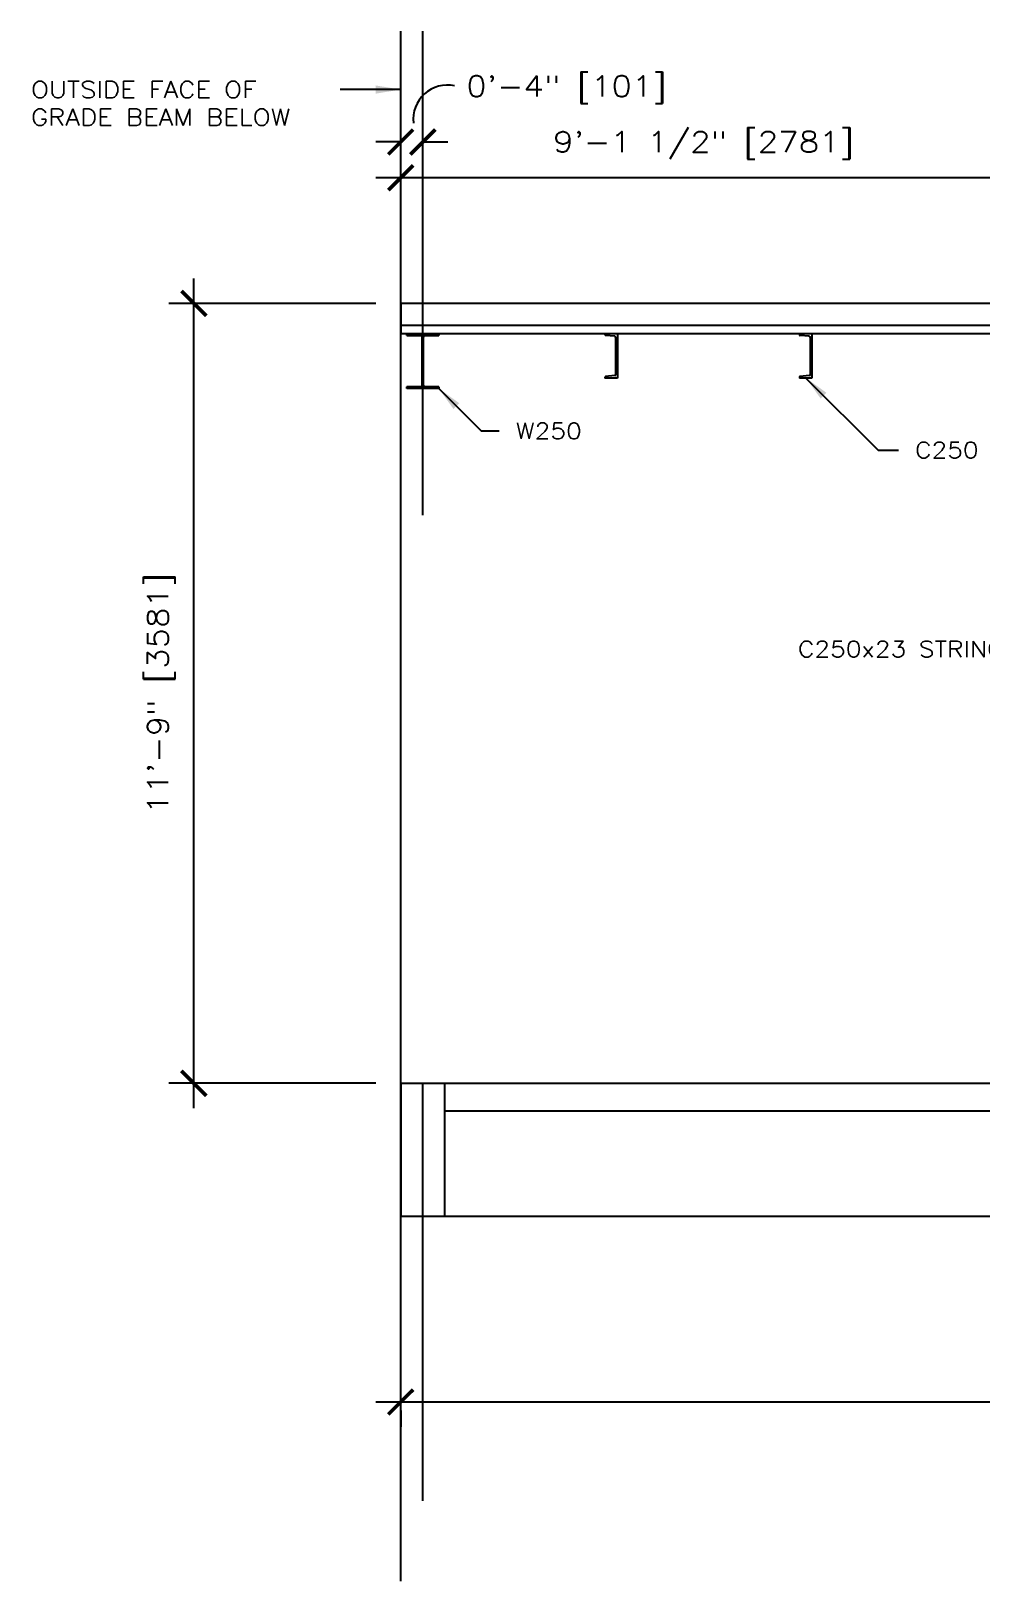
# Model space of a CAD drawing. Header units: inches. Extents: x -63 to 660, y -90 to 205.
# Drawn here: x 219.2 to 390.9, y -90 to 190.3 of the extents above; entities that cross this region are included whole.
import ezdxf

# ---------------------------------------------------------------- set-up
doc = ezdxf.new("R2010")
doc.units = ezdxf.units.IN
doc.header["$MEASUREMENT"] = 0
doc.layers.get('0').update_dxf_attribs({"linetype": 'CONTINUOUS', "plot": 0})
doc.layers.get('DEFPOINTS').update_dxf_attribs({"linetype": 'CONTINUOUS'})
for name, color, linetype in [('LAYER11A', 11, 'CONTINUOUS'), ('ST_ANNOT_48', 5, 'CONTINUOUS'), ('ST_DIM_48', 5, 'CONTINUOUS'), ('Struc_Section_Conc', 71, 'CONTINUOUS'), ('Struc_Section_Dim', 5, 'CONTINUOUS'), ('Struc_Section_Steel', 11, 'CONTINUOUS')]:
    doc.layers.add(name, color=color, linetype=linetype)
doc.styles.add('ROMANS-115', font='romans.shx', dxfattribs={"width": 1.15})
doc.dimstyles.new('48-ROMANS-115', dxfattribs={"dimscale": 48, "dimtxt": 0.078125, "dimasz": 0.09375, "dimexe": 0.09375, "dimexo": 0.09375, "dimgap": 0.0625, "dimtad": 1, "dimdec": 4, "dimzin": 1, "dimdsep": 46, "dimlunit": 4, "dimtxsty": 'ROMANS-115', "dimblk": 'ARCHTICK', "dimcen": 0.0625, "dimdle": 0.09375, "dimclrd": 256, "dimclre": 256, "dimclrt": 256, "dimadec": 0, "dimazin": 0, "dimtfac": 1, "dimtdec": 4, "dimtofl": 0, "dimtmove": 2, "dimatfit": 0, "dimfxl": 1, "dimtfillclr": 256, "dimfrac": 2, "dimtolj": 1, "dimtzin": 0, "dimarcsym": 0})

# ---------------------------------------------------------------- blocks, each defined once
blk = doc.blocks.new('W250x33')
at = {"layer": 'Struc_Section_Steel', "ltscale": 2}
h = blk.add_hatch(dxfattribs=at)
h.set_pattern_fill('STEEL', color=251, scale=5, style=0)
h.set_pattern_definition([(45, (-104.86703, 26.1269), (-0.4419417, 0.4419417), []), (45, (-104.86703, 26.4394), (-0.4419417, 0.4419417), [])])
h.paths.add_polyline_path([(2.88, 9.56), (2.88, 9.88), (-2.87, 9.88), (-2.87, 9.56), (-0.37, 9.56, -0.414214), (-0.12, 9.31), (-0.12, 0.56, -0.414214), (-0.37, 0.31), (-2.87, 0.31), (-2.87, 0), (2.88, 0), (2.88, 0.31), (0.38, 0.31, -0.414214), (0.13, 0.56), (0.13, 9.31, -0.414214), (0.38, 9.56)])
at = {"layer": 'Struc_Section_Steel'}
for p, q in [((-2.87, 9.88), (2.88, 9.88)), ((-2.87, 9.56), (-2.87, 9.88)), ((-2.87, 9.56), (-0.37, 9.56)), ((-0.12, 0.56), (-0.12, 9.31)), ((0.13, 0.56), (0.13, 9.31)), ((0.38, 9.56), (2.88, 9.56)), ((2.88, 9.88), (2.88, 9.56)), ((-2.87, 0), (-2.87, 0.31)), ((-0.37, 0.31), (-2.87, 0.31)), ((2.88, 0), (-2.87, 0)), ((2.88, 0.31), (0.38, 0.31)), ((2.88, 0.31), (2.88, 0))]:
    blk.add_line(p, q, dxfattribs=at)
for centre, start, end in [((-0.37, 9.31), 0, 90), ((0.38, 9.31), 90, 180), ((-0.37, 0.56), 270, 0), ((0.38, 0.56), 180, 270)]:
    blk.add_arc(centre, 0.25, start, end, dxfattribs=at)
blk = doc.blocks.new('_ArchTick')
at = {"color": 0, "linetype": 'ByBlock', "const_width": 0.15}
blk.add_lwpolyline([(-0.5, -0.5), (0.5, 0.5)], dxfattribs=at)
blk = doc.blocks.new('*D17')
at = {"layer": 'DEFPOINTS', "color": 0}
for p in [(286, 169.15), (289.99, 170.19), (289.99, 169.15)]:
    blk.add_point(p, dxfattribs=at)
at = {"layer": 'ST_DIM_48', "lineweight": -2}
for p, q in [((286, 173.65), (286, 174.69)), ((289.99, 173.65), (289.99, 174.69)), ((286, 170.19), (281.5, 170.19)), ((289.99, 170.19), (294.49, 170.19))]:
    blk.add_line(p, q, dxfattribs=at)
at = {"layer": 'ST_DIM_48', "lineweight": -2, "xscale": 4.5, "yscale": 4.5, "zscale": 4.5}
blk.add_blockref('_ArchTick', (286, 170.19), dxfattribs=at)
at = {"layer": 'ST_DIM_48', "lineweight": -2, "xscale": 4.5, "yscale": 4.5, "zscale": 4.5, "rotation": 180}
blk.add_blockref('_ArchTick', (289.99, 170.19), dxfattribs=at)
at = {"layer": 'ST_DIM_48', "insert": (315.96, 179.66), "char_height": 3.75, "attachment_point": 5, "style": 'ROMANS-115'}
blk.add_mtext('\\A1;0\'-4" [101]', dxfattribs=at)
blk = doc.blocks.new('*D18')
at = {"layer": 'DEFPOINTS', "color": 0}
for p in [(395.47, 163.74), (286, 159.03), (395.47, 141)]:
    blk.add_point(p, dxfattribs=at)
at = {"layer": 'ST_DIM_48', "lineweight": -2}
for p, q in [((286, 163.53), (286, 168.24)), ((395.47, 145.5), (395.47, 168.24)), ((281.5, 163.74), (399.97, 163.74))]:
    blk.add_line(p, q, dxfattribs=at)
at = {"layer": 'ST_DIM_48', "lineweight": -2, "xscale": 4.5, "yscale": 4.5, "zscale": 4.5, "rotation": 180}
blk.add_blockref('_ArchTick', (286, 163.74), dxfattribs=at)
at = {"layer": 'ST_DIM_48', "lineweight": -2, "xscale": 4.5, "yscale": 4.5, "zscale": 4.5}
blk.add_blockref('_ArchTick', (395.47, 163.74), dxfattribs=at)
at = {"layer": 'ST_DIM_48', "insert": (340.73, 169.59), "char_height": 3.75, "attachment_point": 5, "style": 'ROMANS-115'}
blk.add_mtext('\\A1;9\'-1 1/2" [2781]', dxfattribs=at)
blk = doc.blocks.new('*D20')
at = {"layer": 'DEFPOINTS', "color": 0}
for p in [(248.61, 141), (286, 141), (286, 0)]:
    blk.add_point(p, dxfattribs=at)
at = {"layer": 'ST_DIM_48', "lineweight": -2}
for p, q in [((248.61, -4.5), (248.61, 145.5)), ((281.5, 141), (244.11, 141)), ((281.5, 0), (244.11, 0))]:
    blk.add_line(p, q, dxfattribs=at)
at = {"layer": 'ST_DIM_48', "lineweight": -2, "xscale": 4.5, "yscale": 4.5, "zscale": 4.5}
for p, rotation in [((248.61, 141), 90), ((248.61, 0), 270)]:
    blk.add_blockref('_ArchTick', p, dxfattribs=dict(at, rotation=rotation))
at = {"layer": 'ST_DIM_48', "insert": (242.75, 70.5), "char_height": 3.75, "attachment_point": 5, "rotation": 90, "style": 'ROMANS-115'}
blk.add_mtext('\\A1;11\'-9" [3581]', dxfattribs=at)
blk = doc.blocks.new('*D24')
at = {"layer": 'DEFPOINTS', "color": 0}
for p in [(286, -54.68), (558, -54.68), (558, -57.61)]:
    blk.add_point(p, dxfattribs=at)
at = {"layer": 'ST_DIM_48', "lineweight": -2}
for p, q in [((281.5, -57.61), (562.5, -57.61)), ((286, -59.18), (286, -62.11)), ((558, -59.18), (558, -62.11))]:
    blk.add_line(p, q, dxfattribs=at)
at = {"layer": 'ST_DIM_48', "lineweight": -2, "xscale": 4.5, "yscale": 4.5, "zscale": 4.5, "rotation": 180}
blk.add_blockref('_ArchTick', (286, -57.61), dxfattribs=at)
at = {"layer": 'ST_DIM_48', "lineweight": -2, "xscale": 4.5, "yscale": 4.5, "zscale": 4.5}
blk.add_blockref('_ArchTick', (558, -57.61), dxfattribs=at)
at = {"layer": 'ST_DIM_48', "insert": (422, -51.75), "char_height": 3.75, "attachment_point": 5, "style": 'ROMANS-115'}
blk.add_mtext('\\A1;22\'-8" [6909]', dxfattribs=at)

msp = doc.modelspace()

# ---------------------------------------------------------------- linework, layer by layer
at = {"layer": 'LAYER11A'}
for p, q in [((285.99938, 0), (557.99938, 0)), ((285.99938, 0), (285.99938, -24)), ((293.99938, -24), (293.99938, 0)), ((293.99938, -5), (549.99938, -5)), ((285.99938, -24), (293.99938, -24)), ((293.99938, -24), (549.99938, -24))]:
    msp.add_line(p, q, dxfattribs=at)
at = {"layer": 'ST_DIM_48'}
msp.add_arc((294.41954, 174.29832), 6.16533, 77.7120807, 186.336144, dxfattribs=at)
at = {"layer": 'Struc_Section_Conc', "ltscale": 2}
for p, q in [((395.46938, 141), (285.99938, 141)), ((285.99938, 141), (285.99938, 135.5)), ((393.87438, 135.5), (285.99938, 135.5))]:
    msp.add_line(p, q, dxfattribs=at)
at = {"layer": 'Struc_Section_Conc', "ltscale": 20}
msp.add_line((395.46938, 137), (285.99938, 137), dxfattribs=at)
at = {"layer": 'Struc_Section_Dim', "ltscale": 2}
msp.add_line((285.99938, -89.97704), (285.99938, 190.25294), dxfattribs=at)
at = {"layer": 'Struc_Section_Dim', "ltscale": 10}
for p, q in [((289.99079, 102.70006), (289.99079, 190.25294)), ((289.99938, -75.45636), (289.99938, 0))]:
    msp.add_line(p, q, dxfattribs=at)
at = {"layer": 'Struc_Section_Steel', "ltscale": 2}
for p, q in [((325.15032, 135.5), (322.90032, 135.5)), ((322.90032, 135.5), (322.90032, 135.32703)), ((324.67211, 135.05748), (323.01443, 135.20251)), ((324.90032, 128.19157), (324.90032, 134.80843)), ((325.15032, 135.5), (325.15032, 127.5)), ((360.30985, 135.5), (358.05985, 135.5)), ((358.05985, 135.5), (358.05985, 135.32703)), ((359.83164, 135.05748), (358.17396, 135.20251)), ((360.05985, 128.19157), (360.05985, 134.80843)), ((360.30985, 135.5), (360.30985, 127.5)), ((322.90032, 127.67297), (322.90032, 127.5)), ((325.15032, 127.5), (322.90032, 127.5)), ((324.67211, 127.94252), (323.01443, 127.79749)), ((358.05985, 127.67297), (358.05985, 127.5)), ((360.30985, 127.5), (358.05985, 127.5)), ((359.83164, 127.94252), (358.17396, 127.79749))]:
    msp.add_line(p, q, dxfattribs=at)
for centre, radius, start, end in [((323.02532, 135.32703), 0.125, 180, 265), ((324.65032, 134.80843), 0.25, 0, 85), ((358.18485, 135.32703), 0.125, 180, 265), ((359.80985, 134.80843), 0.25, 0, 85), ((323.02532, 127.67297), 0.125, 95, 180), ((324.65032, 128.19157), 0.25, 275, 0), ((358.18485, 127.67297), 0.125, 95, 180), ((359.80985, 128.19157), 0.25, 275, 0)]:
    msp.add_arc(centre, radius, start, end, dxfattribs=at)

# ---------------------------------------------------------------- block references
at = {"layer": 'Struc_Section_Steel'}
msp.add_blockref('W250x33', (289.99079, 125.625), dxfattribs=at)

# ---------------------------------------------------------------- texts
at = {"layer": 'ST_ANNOT_48', "attachment_point": 1, "style": 'ROMANS-115'}
for s, insert, char_height in [('\\A1;OUTSIDE FACE OF\\PGRADE BEAM BELOW', (219.18324, 181.16751), 3.0000001), ('\\A1;W250', (306.79547, 119.38234), 2.88), ('C250', (378.94663, 115.92148), 2.88), ('\\A1;C250x23 STRINGERS', (357.78103, 79.95009), 2.8800001)]:
    msp.add_mtext(s, dxfattribs=dict(at, insert=insert, char_height=char_height))

# ---------------------------------------------------------------- dimensions: what is measured, and where the dimension line sits
at = {"layer": 'ST_DIM_48'}
dim = msp.add_linear_dim(base=(289.99079, 170.18511), p1=(285.99938, 169.14609), p2=(289.99079, 169.14609), dimstyle='48-ROMANS-115', dxfattribs=at)
dim.commit()
dim.dimension.update_dxf_attribs({"geometry": '*D17', "text_midpoint": (315.95682, 179.66341), "dimtype": 160})
for base, p1, p2, picture, middle in [((395.46938, 163.73766), (285.99938, 159.02541), (395.46938, 141), '*D18', (340.73438, 169.5948)), ((557.99938, -57.61081), (285.99938, -54.68421), (557.99938, -54.68421), '*D24', (421.99938, -51.75367))]:
    dim = msp.add_linear_dim(base=base, p1=p1, p2=p2, dimstyle='48-ROMANS-115', dxfattribs=at)
    dim.commit()
    dim.dimension.update_dxf_attribs({"geometry": picture, "text_midpoint": middle})
dim = msp.add_linear_dim(base=(248.61074, 141), p1=(285.99938, 0), p2=(285.99938, 141), angle=90, dimstyle='48-ROMANS-115', dxfattribs=at)
dim.commit()
dim.dimension.update_dxf_attribs({"geometry": '*D20', "text_midpoint": (242.7536, 70.5)})

# ---------------------------------------------------------------- leaders
at = {"layer": 'ST_ANNOT_48', "annotation_type": 0, "has_hookline": 1}
for points, hookline_direction, text_width in [([(285.99938, 179.66751), (275.08324, 179.66751)], 1, 52.9), ([(359.24652, 127.5), (372.26504, 114.48148), (375.94663, 114.48148)], 0, 11.82857), ([(292.87438, 125.625), (300.55704, 117.94234), (303.79547, 117.94234)], 0, 12.45943), ([(445.39673, 100.30194), (423.60488, 78.51009), (411.40731, 78.51009)], 1, 50.62629)]:
    msp.add_leader(points, dimstyle='48-ROMANS-115', override={"dimtad": 0}, dxfattribs=dict(at, hookline_direction=hookline_direction, text_width=text_width))

doc.saveas('drawing.dxf')
